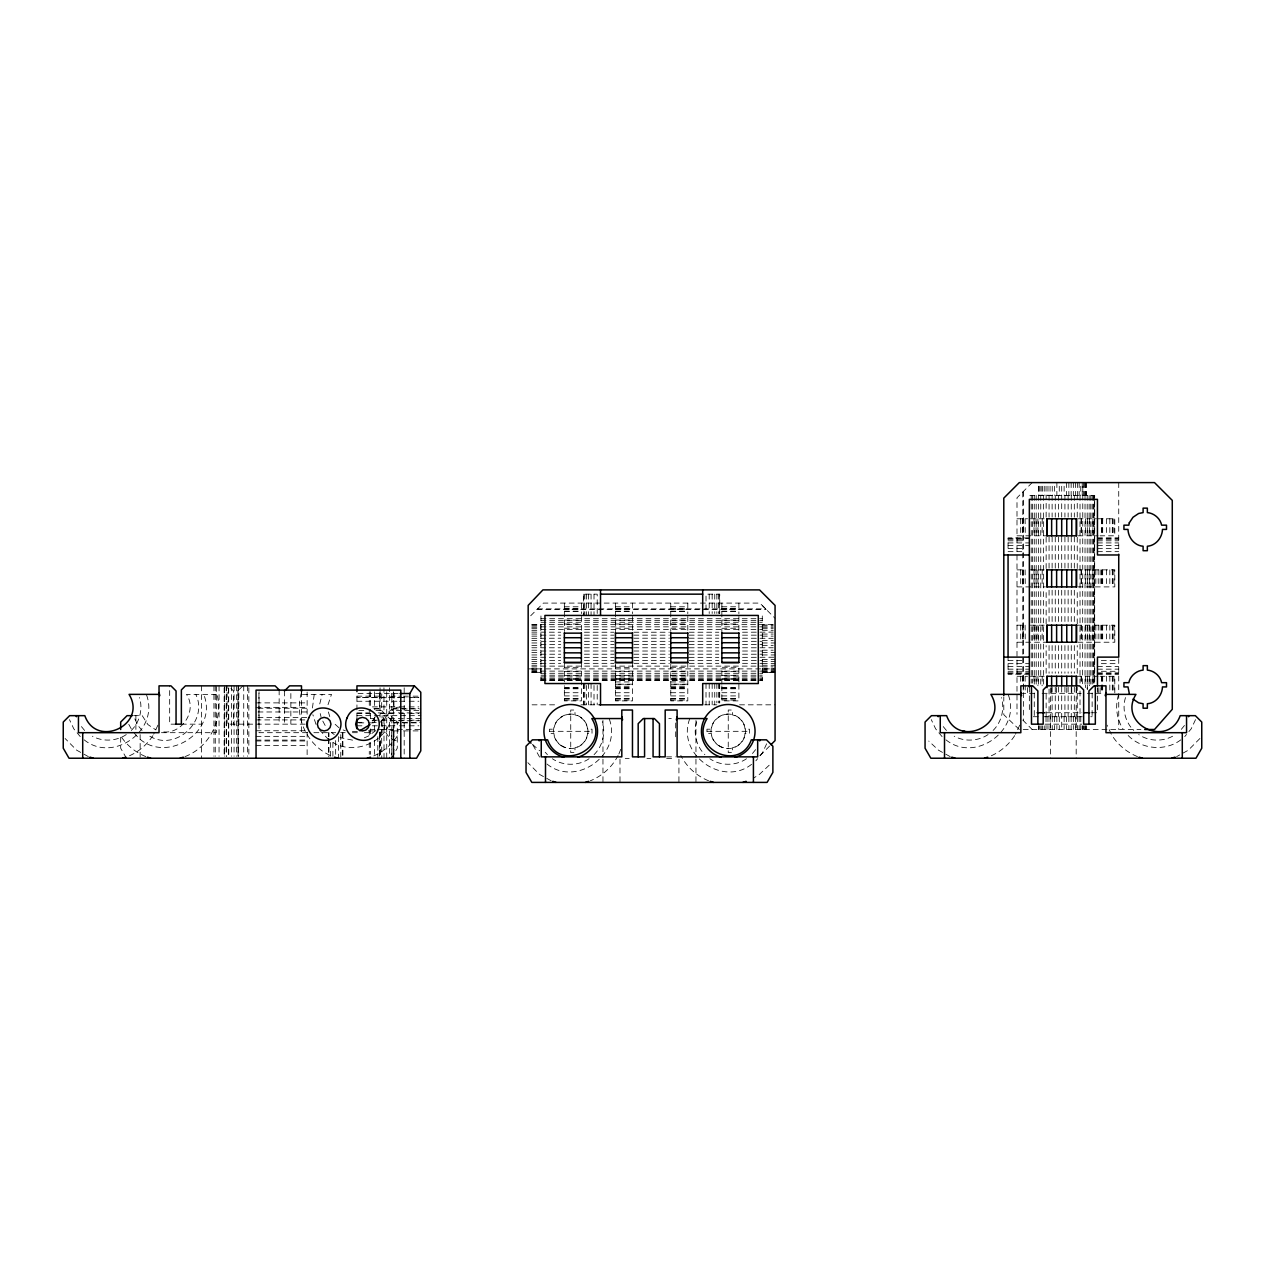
<?xml version="1.0" encoding="UTF-8"?>
<svg xmlns="http://www.w3.org/2000/svg" width="1265" height="1265" viewBox="0 0 1265 1265"><rect width="100%" height="100%" fill="white"/><g stroke="black" fill="none" stroke-linecap="round" stroke-linejoin="round"><path stroke-width="0.75" stroke-dasharray="5 3.75" d="M1046.139 716.717L1046.139 691.022M1046.139 673.249L1046.139 645.577M1046.139 623.835L1046.139 590.233M1046.139 568.491L1046.139 536.882M1046.139 517.116L1046.139 495.374M1077.242 716.717L1077.242 687.085M1077.242 673.249L1077.242 645.577M1077.242 623.835L1077.242 590.233M1077.242 568.491L1077.242 536.882M1077.242 517.116L1077.242 495.374M675.7 723.011L675.7 739.63M319.745 703.909L322.18 694.374M328.014 704.716L331.493 694.374L301.497 694.374M384.418 715.658L381.682 722.695M696.62 721.746C693.078 733.147 696.351 746.255 704.858 754.652M1125.486 697.568C1121.944 708.969 1125.233 722.078 1133.725 730.474M301.497 692.556C293.575 717.888 308.201 747.299 332.995 756.612M391.818 716.591C386.79 741.796 355.149 755.664 333.106 742.571M689.725 718.82C676.158 754.019 722.663 787.81 751.948 764.028M1118.592 694.643C1114.924 705.965 1116.552 718.757 1122.909 728.814M157.935 725.13L153.682 734.19M314.226 694.374L312.218 709.681M618.885 753.972L621.336 747.757M766.637 743.82L762.321 752.991L755.869 760.803M1019.748 725.13L1015.495 734.19M1195.52 719.643L1191.203 728.814L1184.736 736.625M375.389 716.591L371.673 722.805M618.079 755.442C612.355 766.938 602.203 775.983 590.328 780.79M391.502 758.225L397.273 748.216L397.273 722.046L390.885 715.658M152.875 735.645C146.835 745.038 137.885 752.438 127.528 756.612M397.273 735.977C391.28 745.227 382.394 752.469 372.163 756.612M1014.688 735.645C1008.648 745.038 999.698 752.438 989.341 756.612M1199.9 738.507L1188.325 750.192L1176.64 756.612M755.616 749.639L751.505 754.652M1184.483 725.478L1180.387 730.474M131.275 730.474C139.767 722.078 143.056 708.969 139.514 697.568M594.06 754.652C602.567 746.255 605.84 733.147 602.314 721.746M993.088 730.474C1001.58 722.078 1004.869 708.969 1001.327 697.568M769.183 765.23L759.459 774.37L753.814 777.943M242.848 685.851L238.816 689.899L238.816 724.165M384.829 697.489L356.936 697.489L386.726 697.727L393.763 696.161L401.479 696.161M380.053 722.347L393.968 708.416L418.873 708.416M530.683 615.77L543.365 603.089L759.854 603.089L775.066 618.285M1032.193 482.597L1016.997 497.809L1016.997 714.298M760.028 755.632L769.594 746.065M375.911 730.474L368.131 736.23L362.154 738.713M1180.83 739.851C1164.322 752.343 1138.785 749.117 1125.897 732.925M126.279 734.57C116.396 741.274 102.892 741.938 92.392 736.23M589.063 758.747C578.279 766.1 563.194 766.1 552.41 758.747M746.508 758.747C735.724 766.1 720.639 766.1 709.855 758.747M988.091 734.57C978.209 741.274 964.705 741.938 954.205 736.23M1172.608 736.23C1162.108 741.938 1148.604 741.274 1138.721 734.57M184.975 756.612C209.753 747.299 224.395 717.888 216.457 692.556M570.736 714.077C562.466 714.346 554.529 720.702 553.928 729.193L549.453 729.193L549.453 733.447L553.928 733.447C554.529 741.938 562.466 748.295 570.736 748.564M728.245 714.077C719.975 714.346 712.037 720.702 711.42 729.193L706.961 729.193L706.961 733.447L711.42 733.447C712.037 741.938 719.975 748.295 728.245 748.564M357.394 731.36L350.168 731.708M381.761 729.905L386.726 729.32L393.763 730.901L393.763 758.225M400.784 707.135C380.939 706.17 377.808 737.938 397.463 740.863M1029.852 495.374L1094.684 495.374L1094.684 683.132L1094.525 495.374M1016.997 518.776L1027.544 518.776M1030.422 518.776L1046.803 518.776M1077.986 518.776L1096.407 518.776M1098.115 518.776L1114.797 518.776L1114.797 535.807L1100.044 535.807M1016.997 535.807L1047.056 535.807M1077.986 535.807L1098.115 535.807M1029.346 537.941L1008.063 537.941L1008.063 551.651L1025.472 551.651M1097.451 537.941L1118.734 537.941M1008.063 538.273L1029.346 538.273M1097.451 538.273L1118.734 538.273M1008.063 539.238L1025.472 539.238M1097.451 539.238L1118.734 539.238M1008.063 540.803L1025.472 540.803M1097.451 540.803L1118.734 540.803M1008.063 542.922L1029.346 542.922M1097.451 542.922L1118.734 542.922M1008.063 545.5L1029.346 545.5M1097.451 545.5L1118.734 545.5M1008.063 548.457L1025.472 548.457M1097.451 548.457L1118.734 548.457M1097.451 551.651L1118.734 551.651M1016.997 569.867L1025.267 569.867M1030.422 569.867L1045.396 569.867M1076.325 569.867L1114.797 569.867L1114.797 586.897L1076.578 586.897M1016.997 586.897L1045.396 586.897M564.348 606.789L581.378 606.789M615.438 606.789L632.468 606.789M670.766 606.789L687.796 606.789M721.856 606.789L738.886 606.789M564.348 608.544L581.378 608.544M615.438 608.544L632.468 608.544M670.766 608.544L687.796 608.544M721.856 608.544L738.886 608.544M537.593 608.86L765.641 608.86L759.854 603.089M564.348 609.319L581.378 609.319M615.438 609.319L632.468 609.319M670.766 609.319L687.796 609.319M721.856 609.319L738.886 609.319M536.993 609.477L766.242 609.477M564.348 611.185L581.378 611.185M615.438 611.185L632.468 611.185M670.766 611.185L687.796 611.185M721.856 611.185L738.886 611.185M564.348 611.359L581.378 611.359M615.438 611.359L632.468 611.359M670.766 611.359L687.796 611.359M721.856 611.359L738.886 611.359M540.946 618.696L762.289 618.696M564.348 620.103L581.378 620.103M615.438 620.103L632.468 620.103M670.766 620.103L687.796 620.103M721.856 620.103L738.886 620.103M540.946 620.356L762.289 620.356M540.946 622.285L762.289 622.285M564.348 624.009L581.378 624.009M615.438 624.009L632.468 624.009M670.766 624.009L687.796 624.009M721.856 624.009L738.886 624.009M531.822 624.641L773.231 624.641M531.822 624.973L540.946 624.973M762.289 624.973L773.231 624.973M1016.997 625.195L1025.267 625.195M1030.422 625.195L1045.396 625.195M1076.325 625.195L1114.797 625.195L1114.797 642.225L1076.578 642.225M531.822 626.001L540.946 626.001M762.289 626.001L773.231 626.001M540.946 626.855L762.289 626.855M531.822 627.25L540.946 627.25M762.289 627.25L773.231 627.25M564.348 628.199L581.378 628.294M615.438 628.199L632.468 628.294M670.766 628.199L687.796 628.294M721.856 628.294L738.886 628.199M531.822 628.705L540.946 628.705M762.289 628.705L773.231 628.705M540.946 629.448L762.289 629.448M531.822 630.318L540.946 630.318M762.289 630.318L773.231 630.318M531.822 632.12L560.711 632.231M584.414 632.231L614.063 632.231M633.828 632.231L669.406 632.231M689.172 632.231L718.805 632.231M742.523 632.231L773.231 632.12M531.822 634.065L540.946 634.065M762.289 634.065L773.231 634.065M540.946 635.157L560.711 635.157M584.414 635.157L614.063 635.157M633.828 635.157L669.406 635.157M689.172 635.157L718.805 635.157M742.523 635.157L762.289 635.157M531.822 636.137L540.946 636.137M762.289 636.137L773.231 636.137M531.822 638.335L560.711 638.208M584.414 638.208L614.063 638.208M633.828 638.208L669.406 638.208M689.172 638.208L718.805 638.208M742.523 638.208L773.231 638.335M531.822 640.612L540.946 640.612M762.289 640.612L773.231 640.612M540.946 641.339L560.711 641.339M584.414 641.339L614.063 641.339M633.828 641.339L669.406 641.339M689.172 641.339L718.805 641.339M742.523 641.339L762.289 641.339M1016.997 642.225L1047.056 642.225M531.822 642.968L540.946 642.968M762.289 642.968L775.066 642.968M540.946 644.549L560.711 644.549M584.414 644.549L614.063 644.549M633.828 644.549L669.406 644.549M689.172 644.549L718.805 644.549M742.523 644.549L762.289 644.549M531.822 645.356L540.946 645.356M762.289 645.356L773.231 645.356M531.822 647.775L560.711 647.775M584.414 647.775L614.063 647.775M633.828 647.775L669.406 647.775M689.172 647.775L718.805 647.775M742.523 647.775L773.231 647.775M531.822 650.21L540.946 650.21M762.289 650.21L773.231 650.21M540.946 651.016L560.711 651.016M584.414 651.016L614.063 651.016M633.828 651.016L669.406 651.016M689.172 651.016L718.805 651.016M742.523 651.016L762.289 651.016M531.822 652.598L540.946 652.598M762.289 652.598L775.066 652.598M540.946 654.226L560.711 654.226M584.414 654.226L614.063 654.226M633.828 654.226L669.406 654.226M689.172 654.226L718.805 654.226M742.523 654.226L762.289 654.226M531.822 654.954L540.946 654.954M762.289 654.954L775.066 654.954M531.822 657.231L560.711 657.357M584.414 657.357L614.063 657.357M633.828 657.357L669.406 657.357M689.172 657.357L718.805 657.357M742.523 657.357L775.066 657.231M531.822 659.429L540.946 659.429M762.289 659.429L775.066 659.429M540.946 660.409L560.711 660.409M584.414 660.409L614.063 660.409M633.828 660.409L669.406 660.409M689.172 660.409L718.805 660.409M742.523 660.409L762.289 660.409M1008.063 660.457L1025.472 660.457M1101.325 660.457L1118.734 660.457M531.822 661.5L540.946 661.5M762.289 661.5L775.066 661.5M540.946 663.334L560.711 663.334M584.414 663.334L614.063 663.334M633.828 663.334L669.406 663.334M689.172 663.334L718.805 663.334M742.523 663.334L762.289 663.334M531.822 663.445L540.946 663.445M762.289 663.445L775.066 663.445M1008.063 663.651L1029.346 663.651M1101.325 663.651L1118.734 663.651M531.822 665.248L540.946 665.248M762.289 665.248L775.066 665.248M540.946 666.117L762.289 666.117M1008.063 666.592L1029.346 666.592M1097.451 666.592L1118.734 666.592M531.822 666.861L540.946 666.861M762.289 666.861L773.231 666.861M564.348 667.272L581.378 667.367M615.438 667.272L632.468 667.367M670.766 667.272L687.796 667.367M531.822 668.315L540.946 668.315M762.289 668.315L775.066 668.315M528.169 668.885L773.231 668.885M1008.063 669.169L1029.346 669.169M1097.451 669.169L1118.734 669.169M531.822 669.549L540.946 669.549M762.289 669.549L775.066 669.549M531.822 670.592L540.946 670.592M762.289 670.592L775.066 670.592M540.946 671.114L762.289 671.114M1008.063 671.288L1029.346 671.288M1101.325 671.288L1118.734 671.288M531.822 671.415L540.946 671.415M564.348 671.557L581.378 671.557M615.438 671.557L632.468 671.557M670.766 671.557L687.796 671.557M721.856 671.557L738.886 671.557M762.289 671.415L775.066 671.415M531.822 672L540.946 672M762.289 672L775.066 672M775.066 672.347L762.289 672.347L773.231 672.474M1008.063 672.853L1029.346 672.853M1097.451 672.853L1118.734 672.853M540.946 673.28L762.289 673.28M1008.063 673.834L1029.346 673.834M1097.451 673.834L1118.734 673.834M1029.346 674.15L1008.063 674.15L1008.063 657.12M1097.451 674.15L1118.734 674.15M540.946 675.21L762.289 675.21M564.348 675.463L581.378 675.463M615.438 675.463L632.468 675.463M670.766 675.463L687.796 675.463M721.856 675.463L738.886 675.463M1016.997 676.285L1027.544 676.285M1030.422 676.285L1045.396 676.285M1076.325 676.285L1098.115 676.285M1100.044 676.285L1114.797 676.285L1114.797 693.315M540.946 676.87L762.289 676.87M540.946 678.261L762.289 678.261M564.348 678.941L581.378 678.941M615.438 678.941L632.468 678.941M670.766 678.941L687.796 678.941M721.856 678.941L738.886 678.941M564.348 679.052L581.378 679.052M615.438 679.052L632.468 679.052M670.766 679.052L687.796 679.052M721.856 679.052L738.886 679.052M540.946 679.352L762.289 679.352M540.946 680.143L762.289 680.143M540.946 680.617L762.289 680.617M615.438 681.93L632.468 681.93M670.766 681.93L687.796 681.93M615.438 686.247L632.468 686.247M670.766 686.247L687.796 686.247M564.348 687.512L581.378 687.512M615.438 687.512L632.468 687.512M670.766 687.512L687.796 687.512M721.856 687.512L738.886 687.512M564.348 688.144L581.378 688.144M615.438 688.144L632.468 688.144M670.766 688.144L687.796 688.144M721.856 688.144L738.886 688.144M564.348 688.777L581.378 688.777M615.438 688.777L632.468 688.777M670.766 688.777L687.796 688.777M721.856 688.777L738.886 688.777M564.348 692.714L581.378 692.714M615.438 692.714L632.468 692.714M670.766 692.714L687.796 692.714M721.856 692.714L738.886 692.714M1020.697 693.315L1036.051 693.315M1042.107 693.315L1081.275 693.315M1087.331 693.315L1092.96 693.315M1095.838 693.315L1103.681 693.315M398.08 693.536L356.936 693.536L356.936 720.18M216.457 694.374L186.477 694.374C198.115 711.436 180.563 736.42 160.56 731.36M564.348 695.924L581.378 695.924M615.438 695.924L632.468 695.924M670.766 695.924L687.796 695.924M721.856 695.924L738.886 695.924M356.936 696.161L379.706 696.161L384.038 697.458M403.409 696.161L411.125 696.161M413.07 696.161L420.786 696.161M388.624 697.489L398.08 697.489M399.977 697.489L407.551 697.489M409.433 697.489L418.889 697.489L409.022 697.474M564.348 698.391L581.378 698.391M615.438 698.391L632.468 698.391M670.766 698.391L687.796 698.391M721.856 698.391L738.886 698.391M564.348 698.865L581.378 698.865M615.438 698.865L632.468 698.865M670.766 698.865L687.796 698.865M721.856 698.865L738.886 698.865M564.348 700.051L581.378 700.051M615.438 700.051L632.468 700.051M670.766 700.051L687.796 700.051M721.856 700.051L738.886 700.051M356.936 701.253L397.574 701.253M399.503 701.253L407.235 701.253M409.18 701.253L418.857 701.253M256.052 702.881L307.126 702.881M532.075 704.826L557.802 704.826M580.983 704.826L598.582 704.826M704.652 704.826L716.86 704.826M739.503 704.826L775.066 704.826M372.416 706.882L397.574 706.882M399.503 706.882L407.235 706.882M409.18 706.882L418.857 706.882M256.052 707.356L307.126 707.356M258.013 708.242L307.126 708.242M373.855 708.416L379.5 708.416L393.968 722.884L393.968 758.225M374.266 708.969L380.053 708.969M393.415 708.969L420.786 708.969M358.833 710.535L364.526 710.535M375.926 710.535L381.619 710.535L381.761 693.378M418.857 710.535L391.85 710.535L391.85 693.457L391.691 697.142M258.013 711.974L307.126 711.974M356.936 712.891L368.51 712.891M378.172 712.891L383.959 712.891L383.959 687.796M420.786 712.891L389.509 712.891L389.509 687.796M1046.851 712.733L1081.875 712.733M1091.616 712.733L1097.451 712.733L1097.451 687.796M356.936 713.523L372.416 713.523M380.148 713.523L397.574 713.523M399.503 713.523L407.235 713.523M409.18 713.523L418.857 713.523M133.552 715.658L142.233 715.658L147.926 724.592L155.927 729.952M356.936 715.658L420.786 715.658M1033.331 716.717L1038.549 716.717M1043.356 716.717L1082.223 716.717M1090.778 716.717L1092.169 716.717M258.013 717.571L307.126 717.571L307.126 692.066M370.455 718.425L374.314 718.425M420.786 718.425L389.509 718.425L389.414 758.225M668.821 718.552L671.32 718.552M256.052 719.911L305.165 719.911M372.416 720.18L397.574 720.18M399.503 720.18L407.235 720.18M409.18 720.18L418.857 720.18M372.116 720.765L375.926 720.765M420.786 720.765L391.85 720.765L391.85 758.225L391.691 729.905M356.936 722.347L364.636 722.347M372.337 722.347L376.195 722.347M393.415 722.347L420.786 722.347M358.817 722.884L366.328 722.884M368.21 722.884L375.737 722.884M393.968 722.884L420.786 722.884M176.056 724.165L169.668 724.165L169.668 685.851M181.369 724.165L201.594 724.165M305.165 724.165L227.099 724.165L227.099 685.851M1045.032 724.165L1081.781 724.165M356.936 725.81L362.739 725.81M372.416 725.81L397.574 725.81M399.503 725.81L407.235 725.81M409.18 725.81L418.857 725.81M369.949 729.573L375.531 729.573M377.397 729.573L384.829 729.573M388.624 729.573L420.786 729.573M1023.211 729.494L1140.935 729.494M256.052 730.759L307.126 730.759L307.126 756.28M368.321 730.901L374.013 730.901M393.763 730.901L401.479 730.901M403.409 730.901L411.125 730.901M413.07 730.901L420.786 730.901M549.453 731.312L592.02 731.312M706.961 731.312L749.528 731.312M161.43 732.688L216.457 732.688L216.457 685.851M307.395 732.688L259.025 732.688L259.025 691.718M313.862 732.688L335.652 732.688M340.633 732.688L345.187 732.688M352.382 732.688L358.248 732.688M364.383 732.688L372.258 732.688M379.231 732.688L382.077 732.688L382.077 715.658M256.052 736.356L307.126 736.356M256.052 740.088L307.126 740.088M256.052 740.99L307.126 740.99M256.052 745.449L307.126 745.449M666.544 756.865L675.368 756.865M625.226 758.368L629.179 758.368M646.921 758.368L650.858 758.368M666.623 758.368L674.514 758.368M389.414 697.458L407.061 697.474M352.587 740.136L339.953 737.622M343.131 729.952L345.408 730.775M1137.472 756.612C1127.115 752.438 1118.165 745.038 1112.125 735.645M950.173 756.612L938.488 750.192L928.763 741.053M708.59 780.79C696.715 775.983 686.563 766.938 680.839 755.442M551.145 780.79L539.459 774.37L527.885 762.684M145.791 756.612C135.576 752.469 126.69 745.227 120.681 735.977M88.36 756.612L76.675 750.192L65.1 738.507M149.823 736.23C175.392 751.742 208.867 721.271 195.79 694.374M945.983 739.851C975.268 763.633 1021.788 729.842 1008.221 694.643M546.97 764.028C576.255 787.81 622.76 754.019 609.192 718.82M84.17 739.851C113.455 763.633 159.975 729.842 146.408 694.643M338.862 727.675L333.501 722.805M331.651 732.641L334.26 734.57M328.805 739.851L318.432 728.814M532.502 744.405L539.712 750.762M1019.305 729.494L1003.793 714.725L1003.793 696.968M1022.768 720.07L1032.193 729.494M230.942 688.413L233.487 690.959L233.487 724.165M942.077 736.625L935.61 728.814L931.293 719.643M134.216 732.925C159.896 767.697 219.667 734.57 203.728 694.374M80.264 736.625L73.797 728.814L69.48 719.643M946.426 730.474L942.33 725.478M545.231 752.248L547.413 754.652M142.06 730.474L137.948 725.478L133.805 716.717M84.613 730.474L80.517 725.478M539.586 757.087L532.28 743.82M325.152 725.478L322.101 719.769M126.453 758.225L120.681 748.216L120.681 735.139M1111.318 734.19L1107.065 725.13M128.793 724.355L131.244 728.814M315.997 724.355L312.866 714.725M329.77 716.591L328.362 711.958M320.219 713.571L321.01 716.717M1118.734 482.597L1118.734 552.236M1118.734 658.496L1118.734 729.494M1113.959 518.776L1113.959 535.807M1113.959 569.867L1113.959 586.897M1113.959 625.195L1113.959 642.225M1113.959 676.285L1113.959 693.315M1112.773 518.776L1112.773 535.807M1112.773 569.867L1112.773 586.897M1112.773 625.195L1112.773 642.225M1112.773 676.285L1112.773 693.315M1112.299 518.776L1112.299 535.807M1112.299 569.867L1112.299 586.897M1112.299 625.195L1112.299 642.225M1112.299 676.285L1112.299 693.315M1109.832 518.776L1109.832 535.807M1109.832 569.867L1109.832 586.897M1109.832 625.195L1109.832 642.225M1109.832 676.285L1109.832 693.315M1106.622 518.776L1106.622 535.807M1106.622 569.867L1106.622 586.897M1106.622 625.195L1106.622 642.225M1106.622 676.285L1106.622 683.843M1102.685 518.776L1102.685 535.807M1102.685 569.867L1102.685 586.897M1102.685 625.195L1102.685 642.225M1102.685 676.285L1102.685 693.315M1102.052 518.776L1102.052 535.807M1102.052 569.867L1102.052 586.897M1102.052 625.195L1102.052 642.225M1102.052 676.285L1102.052 693.315M1101.42 518.776L1101.42 535.807M1101.42 569.867L1101.42 586.897M1101.42 625.195L1101.42 642.225M1101.42 676.285L1101.42 693.315M1100.155 569.867L1100.155 586.897M1100.155 625.195L1100.155 642.225M1100.155 687.638L1100.044 693.315M1098.115 569.867L1098.289 586.897M1098.289 625.195L1098.115 642.225M1098.115 687.638L1098.289 693.315M1095.838 569.867L1095.838 586.897M1095.838 625.195L1095.838 642.225M1094.051 495.374L1094.051 683.132M1093.26 495.374L1093.26 683.132M1092.96 518.776L1092.849 535.807M1092.849 569.867L1092.96 586.897M1092.849 625.195L1092.96 642.225M1092.96 676.285L1092.849 683.843M1092.169 495.374L1092.169 685.108M1092.169 692.999L1092.106 716.717M1090.778 495.374L1090.778 685.108M1089.371 518.776L1089.371 535.807M1089.371 569.867L1089.371 586.897M1089.371 625.195L1089.371 642.225M1089.371 676.285L1089.371 685.741M1089.118 495.374L1089.118 687.085M1087.331 518.776L1087.331 535.807M1087.331 569.867L1087.331 586.897M1087.331 625.195L1087.331 642.225M1087.331 676.285L1087.331 689.52M1087.188 495.374L1087.188 689.046M1086.255 482.597L1086.382 495.374M1086.255 725.841L1086.255 729.494M1085.908 482.597L1085.908 495.374M1085.908 725.841L1085.908 729.494M1085.465 518.776L1085.465 535.807M1085.465 569.867L1085.465 586.897M1085.465 625.195L1085.465 642.225M1085.465 676.285L1085.465 687.638M1085.323 482.597L1085.323 495.374M1085.323 725.841L1085.323 729.494M1085.022 495.374L1085.022 687.085M1084.5 482.597L1084.5 495.374M1084.5 725.841L1084.5 729.494M1083.473 482.597L1083.473 495.374M1083.473 725.841L1083.473 729.494M1082.793 486.25L1082.619 685.108M1082.793 725.841L1082.793 729.494M1082.223 482.597L1082.223 495.374M1082.223 725.841L1082.223 729.494M1081.275 518.776L1081.275 535.807M1081.275 569.867L1081.275 586.897M1081.275 625.195L1081.275 642.225M1081.275 676.285L1081.275 683.843M1081.18 518.776L1081.18 535.807M1081.18 569.867L1081.18 586.897M1081.18 625.195L1081.18 642.225M1081.18 676.285L1081.18 683.843M1080.769 486.25L1080.769 495.374M1080.769 716.717L1080.769 729.494M1080.025 495.374L1080.025 683.132M1080.025 691.022L1080.025 716.717M1079.156 482.597L1079.156 495.374M1079.156 716.717L1079.156 729.494M1077.353 482.597L1077.353 495.374M1077.353 716.717L1077.353 729.494M1076.578 687.638L1076.578 693.315M1076.325 687.638L1076.325 693.315M1076.183 687.812L1076.183 758.225M1075.408 482.597L1075.408 495.374M1075.408 716.717L1075.408 729.494M1074.317 495.374L1074.317 517.116M1074.317 536.882L1074.317 568.491M1074.317 590.233L1074.317 623.835M1074.317 645.577L1074.317 673.249M1074.317 687.085L1074.317 716.717M1073.337 482.597L1073.337 495.374M1073.337 716.717L1073.337 729.494M1071.755 687.638L1071.755 693.315M1071.265 495.374L1071.265 517.116M1071.265 536.882L1071.265 568.491M1071.265 590.233L1071.265 623.835M1071.265 645.577L1071.265 673.249M1071.265 687.085L1071.265 716.717M1071.139 482.597L1071.139 495.374M1071.139 716.717L1071.139 729.494M1068.862 482.597L1068.862 495.374M1068.862 716.717L1068.862 729.494M1068.134 495.374L1068.134 517.116M1068.134 536.882L1068.134 568.491M1068.134 590.233L1068.134 623.835M1068.134 645.577L1068.134 673.249M1068.134 687.085L1068.134 716.717M1066.759 687.638L1066.759 693.315M1066.506 482.597L1066.506 495.374M1066.506 716.717L1066.506 729.494M1064.924 495.374L1064.924 517.116M1064.924 536.882L1064.924 568.491M1064.924 590.233L1064.924 623.835M1064.924 645.577L1064.924 673.249M1064.924 687.085L1064.924 716.717M1064.118 486.25L1064.118 495.374M1064.118 716.717L1064.118 729.494M1061.699 486.25L1061.699 517.116M1061.699 536.882L1061.699 568.491M1061.699 590.233L1061.699 623.835M1061.699 645.577L1061.699 673.249M1061.699 687.085L1061.699 729.494M1059.279 486.25L1059.279 495.374M1059.279 716.717L1059.279 729.494M1058.457 495.374L1058.457 517.116M1058.457 536.882L1058.457 568.491M1058.457 590.233L1058.457 623.835M1058.457 645.577L1058.457 673.249M1058.457 687.085L1058.457 716.717M1056.876 482.597L1056.876 495.374M1056.876 716.717L1056.876 729.494M1056.623 687.638L1056.623 693.315M1055.263 495.374L1055.263 517.116M1055.263 536.882L1055.263 568.491M1055.263 590.233L1055.263 623.835M1055.263 645.577L1055.263 673.249M1055.263 687.085L1055.263 716.717M1054.52 486.25L1054.52 495.374M1054.52 716.717L1054.52 729.494M1052.243 486.25L1052.243 495.374M1052.243 716.717L1052.243 729.494M1052.116 495.374L1052.116 517.116M1052.116 536.882L1052.116 568.491M1052.116 590.233L1052.116 623.835M1052.116 645.577L1052.116 673.249M1052.116 687.085L1052.116 716.717M1051.642 687.638L1051.642 693.315M1050.63 687.812L1050.63 758.225M1050.061 486.25L1050.061 495.374M1050.061 716.717L1050.061 729.494M1049.065 495.374L1049.065 517.116M1049.065 536.882L1049.065 568.491M1049.065 590.233L1049.065 623.835M1049.065 645.577L1049.065 673.249M1049.065 689.046L1049.065 716.717M1047.973 486.25L1047.973 495.374M1047.973 716.717L1047.973 729.494M1046.028 486.25L1046.028 495.374M1046.028 716.717L1046.028 729.494M1044.226 486.25L1044.226 495.374M1044.226 725.841L1044.226 729.494M1043.356 495.374L1043.356 687.085M1042.613 486.25L1042.613 495.374M1042.613 725.841L1042.613 729.494M1042.218 518.776L1042.107 535.807M1042.218 569.867L1042.107 586.897M1042.218 625.195L1042.107 642.225M1042.218 676.285L1042.107 685.741M1041.158 486.25L1041.158 495.374M1041.158 725.841L1041.158 729.494M1040.763 495.374L1040.763 687.085M1039.925 486.25L1039.925 495.374M1039.925 725.841L1039.925 729.494M1038.881 486.25L1038.881 495.374M1038.881 725.841L1038.881 729.494M1038.549 486.25L1038.549 495.374M1038.549 725.841L1038.549 729.494M1038.359 495.374L1038.359 687.085M1037.917 518.776L1037.917 535.807M1037.917 569.867L1037.917 586.897M1037.917 625.195L1037.917 642.225M1037.917 676.285L1037.917 685.741M1036.193 495.374L1036.193 685.108M1036.051 518.776L1036.051 535.807M1036.051 569.867L1036.051 586.897M1036.051 625.195L1036.051 642.225M1036.051 676.285L1036.051 683.843M1034.264 495.374L1034.264 685.108M1034.264 692.999L1034.264 716.717M1034.011 518.776L1034.011 535.807M1034.011 569.867L1034.011 586.897M1034.011 625.195L1034.011 642.225M1034.011 676.285L1034.011 683.843M1032.604 495.374L1032.604 683.132M1031.212 495.374L1031.212 683.132M1029.346 687.085L1029.346 712.733M1027.544 687.638L1027.544 693.315M1025.109 518.776L1025.267 535.807M1025.109 569.867L1025.267 586.897M1025.109 625.195L1025.267 642.225M1025.109 676.285L1025.267 693.315M1023.385 491.421L1023.385 720.671M1023.227 518.776L1023.227 535.807M1023.227 569.867L1023.227 586.897M1023.227 625.195L1023.227 642.225M1023.227 676.285L1023.227 693.315M1022.768 492.022L1022.768 551.002M1022.768 552.963L1022.768 682.721M1022.452 518.776L1022.452 535.807M1022.452 569.867L1022.452 586.897M1022.452 625.195L1022.452 642.225M1022.452 676.285L1022.452 683.843M1020.697 518.776L1020.697 535.807M1020.697 569.867L1020.697 586.897M1020.697 625.195L1020.697 642.225M1020.697 676.285L1020.697 683.843M762.289 615.944L762.289 680.776M738.886 603.089L738.886 613.636M738.886 616.514L738.886 632.895M738.886 681.93L738.886 667.272L721.856 667.272L721.856 684.207M738.886 684.207L738.886 700.889L721.856 700.889L721.856 685.725M721.856 603.089L721.856 633.148M719.722 613.493L719.722 594.155L706.012 594.155L706.012 613.493M719.722 683.543L719.722 702.881M719.39 594.155L719.39 613.493M719.39 683.543L719.39 702.881M718.425 594.155L718.425 613.493M718.425 683.543L718.425 702.881M716.86 594.155L716.86 613.493M716.86 683.543L716.86 702.881M714.741 594.155L714.741 613.493M714.741 683.543L714.741 704.826M712.163 594.155L712.163 613.493M712.163 683.543L712.163 704.826M709.206 594.155L709.206 613.493M709.206 683.543L709.206 704.826M706.012 683.543L706.012 704.826M695.956 720.481L695.956 757.45M695.956 759.174L695.956 782.403M687.796 603.089L687.796 613.636M687.796 616.514L687.796 631.488M687.796 662.417L687.796 700.889L670.766 700.889L670.766 662.67M678.926 759.174L678.926 782.403M670.766 603.089L670.766 631.488M632.468 603.089L632.468 613.636M632.468 616.514L632.468 631.488M632.468 662.417L632.468 700.889L615.438 700.889L615.438 662.67M619.992 759.174L619.992 782.403M615.438 603.089L615.438 633.148M602.962 720.481L602.962 757.45M602.962 759.174L602.962 782.403M597.207 613.493L597.207 594.155L583.513 594.155L583.513 615.438M597.207 685.472L597.207 704.826M594.012 594.155L594.012 615.438M594.012 685.472L594.012 704.826M591.071 594.155L591.071 615.438M591.071 683.543L591.071 704.826M588.494 594.155L588.494 615.438M588.494 683.543L588.494 704.826M586.375 594.155L586.375 615.438M586.375 685.472L586.375 704.826M584.809 594.155L584.809 615.438M584.809 683.543L584.809 704.826M583.829 594.155L583.829 615.438M583.829 683.543L583.829 704.826M583.513 683.543L583.513 704.826M581.378 603.089L581.378 613.636M581.378 616.514L581.378 631.488M581.378 662.417L581.378 700.889L564.348 700.889L564.348 685.725M564.348 603.089L564.348 631.488M564.348 662.67L564.348 681.93M540.946 615.944L540.946 680.776M404.183 687.812L404.183 758.225M393.968 693.378L393.968 708.416M393.763 692.73L393.763 696.161M393.415 691.639L393.415 758.225M393.225 693.078L393.225 696.699M393.225 730.364L393.225 758.225M386.726 691.718L386.726 758.225M383.959 718.425L384.038 758.225M381.619 720.765L381.761 758.225M380.243 693.078L380.243 696.699M380.243 732.214L380.243 758.225M380.053 687.78L380.053 717.144M380.053 731.787L380.053 758.225M379.706 692.73L379.706 696.161M379.706 732.846L379.706 758.225M379.5 693.378L379.5 708.416M379.5 734.665L379.5 756.264M377.824 736.61L377.824 758.225M374.393 691.718L374.393 709.333M374.393 717.144L374.393 732.799M374.393 740.626L374.393 756.264M370.613 691.718L370.613 711.278M370.613 713.239L370.613 719.105M370.613 728.893L370.613 734.759M370.613 742.571L370.613 754.304M369.285 691.718L369.285 717.144M369.285 730.838L369.285 734.759M369.285 742.571L369.285 754.304M342.894 732.688L342.894 758.225M342.341 732.688L342.341 758.225M340.775 734.649L340.775 758.225M338.419 736.61L338.419 758.225M335.652 740.547L335.652 758.225M332.885 742.508L332.885 758.225M330.529 742.508L330.529 756.264M328.963 732.688L328.963 736.61M328.963 738.57L328.963 756.264M328.41 732.688L328.41 736.61M328.41 738.57L328.41 756.264M301.497 691.718L301.497 732.688M290.855 693.52L290.855 724.165M284.467 690.959L284.467 724.165M279.154 689.899L279.154 724.165M258.93 693.52L258.93 724.165M248.841 687.812L248.841 756.264M247.513 685.851L247.513 756.264M243.734 685.851L243.734 756.264M238.626 685.851L238.626 756.264M238.073 685.851L238.073 756.264L237.883 687.812M236.508 685.851L236.365 756.264M234.072 685.851L234.072 756.264M231.384 685.851L231.384 756.264M228.696 687.812L228.696 756.264L228.617 685.851M226.419 685.851L226.419 756.264M226.277 685.851L226.277 756.264M224.711 685.851L224.711 756.264M224.364 687.812L224.364 756.264M224.158 687.812L224.158 756.264M219.051 685.851L219.051 756.264M215.271 685.851L215.271 756.264M213.943 685.851L213.943 756.264M201.594 685.851L201.594 758.225M140.146 734.649L140.146 758.225M135.893 715.658L135.893 732.688M587.561 733.447C587.007 740.167 581.631 746.445 574.99 747.71L574.99 752.596L570.736 752.596L570.736 710.029L574.99 710.029L574.99 714.931C581.631 716.196 587.007 722.473 587.561 729.193L592.02 729.193L592.02 733.447L587.561 733.447M745.053 733.447C744.516 740.167 739.124 746.445 732.498 747.71L732.498 752.596L728.245 752.596L728.245 710.029L732.498 710.029L732.498 714.931C739.124 716.196 744.516 722.473 745.053 729.193L749.528 729.193L749.528 733.447L745.053 733.447M540.946 672.347L531.822 672.347L540.946 672.474M632.468 684.207L615.438 684.207L632.468 684.381M687.796 684.207L670.766 684.207L687.796 684.381M718.504 745.544A17.236 17.236 0 0 0 745.433 732.641A17.236 17.236 0 0 0 720.781 715.769A17.236 17.236 0 0 0 718.504 745.544M560.996 745.544A17.236 17.236 0 0 0 587.925 732.641A17.236 17.236 0 0 0 563.289 715.769A17.236 17.236 0 0 0 560.996 745.544"/><path stroke-width="1.5" d="M759.743 740.895L760.012 739.835M1188.626 716.717L1188.894 715.658M676.316 719.801L677.107 716.733M1105.183 695.639L1105.974 692.556M409.844 758.225L409.844 693.536L414.272 685.851M284.467 690.959L289.59 685.851L301.497 685.851L301.497 691.718M770.954 744.706L775.066 740.594L775.066 605.397L759.553 589.885L542.938 589.885L528.169 605.397L528.169 740.594L531.063 743.14M370.044 724.592L359.75 730.775M122.578 758.225L125.883 757.15M180.025 758.225L183.314 757.15M367.214 758.225L370.519 757.15M585.379 782.403L588.668 781.327M742.824 782.403L746.113 781.327M984.391 758.225L987.696 757.15M1171.69 758.225L1174.995 757.15M1003.793 554.971L1029.346 554.971M1118.734 554.971L1097.451 554.971L1097.451 499.359L1029.346 499.359L1029.346 687.085M600.527 594.155L702.692 594.155M564.348 633.148L581.378 633.148M615.438 633.148L632.468 633.148M670.766 633.148L687.796 633.148M721.856 633.148L738.886 633.148M564.348 637.718L581.378 637.718M615.438 637.718L632.468 637.718M670.766 637.718L687.796 637.718M721.856 637.718L738.886 637.718M564.348 642.715L581.378 642.715M615.438 642.715L632.468 642.715M670.766 642.715L687.796 642.715M721.856 642.715L738.886 642.715M564.348 647.775L581.378 647.775M615.438 647.775L632.468 647.775M670.766 647.775L687.796 647.775M721.856 647.775L738.886 647.775M564.348 652.851L581.378 652.851M615.438 652.851L632.468 652.851M670.766 652.851L687.796 652.851M721.856 652.851L738.886 652.851M1003.793 657.12L1029.346 657.12M564.348 657.832L581.378 657.832M615.438 657.832L632.468 657.832M670.766 657.832L687.796 657.832M721.856 657.832L738.886 657.832M564.348 662.417L581.378 662.417M615.438 662.417L632.468 662.417M670.766 662.417L687.796 662.417M721.856 662.417L738.886 662.417M400.04 693.536L409.844 693.536M159.026 694.374L129.046 694.374C147.641 724.45 96.693 748.959 84.802 715.658L69.638 715.658L63.25 722.046L63.25 748.216L69.022 758.225L416.533 758.225L420.786 750.857L420.786 692.24L414.398 685.851L356.936 685.851L356.936 691.623M1020.839 694.374L990.859 694.374C1009.454 724.45 958.506 748.959 946.615 715.658L931.451 715.658L925.063 722.046L925.063 748.216L930.834 758.225L1195.978 758.225L1201.75 748.216L1201.75 722.046L1195.362 715.658L1180.198 715.658C1168.307 748.959 1117.359 724.45 1135.954 694.374L1105.974 694.374M599.278 704.826L702.692 704.826L702.692 683.543L758.304 683.543L758.304 615.438L544.93 615.438L544.93 683.543L600.527 683.543L600.527 704.826M1037.126 712.733L1044.906 712.733M1083.82 712.733L1089.671 712.733M132.366 715.658L127.069 715.658L120.681 722.046L120.681 729.526M621.811 718.552L591.83 718.552C610.442 748.627 559.478 773.136 547.587 739.835L532.423 739.835L526.034 746.224L526.034 772.393L531.822 782.403L767.096 782.403L772.883 772.393L772.883 746.224L766.495 739.835L751.331 739.835C739.44 773.136 688.476 748.627 707.088 718.552L677.107 718.552M175.519 724.165L181.369 724.165L181.369 689.899L185.417 685.851L275.106 685.851L279.154 689.899M1144.714 729.494L1154.502 729.494L1172.275 709.301L1172.275 500.371L1154.502 482.597L1019.305 482.597L1003.793 498.11L1003.793 695.529M962.586 730.775L964.942 731.36M1139.117 757.15L1142.422 758.225M951.818 757.15L955.122 758.225M710.25 781.327L713.539 782.403M552.805 781.327L556.094 782.403M334.64 757.15L337.945 758.225M147.452 757.15L150.741 758.225M90.005 757.15L93.31 758.225M1133.029 699.118L1138.627 702.85L1143.101 703.735L1143.101 708.21L1147.355 708.21L1147.355 703.735C1155.846 703.134 1162.203 695.197 1162.472 686.927L1166.504 686.927L1166.504 682.673L1161.618 682.673C1160.353 676.032 1154.075 670.656 1147.355 670.102L1147.355 665.643L1143.101 665.643L1143.101 670.102C1136.381 670.656 1130.104 676.032 1128.839 682.673L1123.937 682.673L1123.937 686.927L1127.985 686.927L1129.297 693.52M1020.839 692.556L1021.63 695.639M621.811 716.733L622.601 719.801M159.026 692.556L159.817 695.639M937.918 715.658L938.187 716.717M538.906 739.835L539.175 740.895M76.106 715.658L76.374 716.717M1186.554 715.658L1186.554 732.688L1105.974 732.688L1105.974 685.851L1094.051 685.851L1088.944 690.959L1088.944 724.165M1182.285 732.688L1182.285 758.225M1118.734 554.197L1118.734 657.12L1097.451 657.12L1097.451 685.883M1095.332 685.851L1095.332 724.165L1083.631 724.165L1083.631 689.899L1079.583 685.851L1047.23 685.851L1043.182 689.899L1043.182 724.165L1031.481 724.165L1031.481 685.851M1076.578 685.741L1076.578 676.285L1046.803 676.285L1046.803 685.741M1076.325 518.776L1076.325 535.807M1076.325 569.867L1076.325 586.897M1076.325 625.195L1076.325 642.225M1076.325 676.285L1076.325 685.741M1071.755 518.776L1071.755 535.807M1071.755 569.867L1071.755 586.897M1071.755 625.195L1071.755 642.225M1071.755 676.285L1071.755 685.741M1066.759 518.776L1066.759 535.807M1066.759 569.867L1066.759 586.897M1066.759 625.195L1066.759 642.225M1066.759 676.285L1066.759 685.741M1061.699 518.776L1061.699 535.807M1061.699 569.867L1061.699 586.897M1061.699 625.195L1061.699 642.225M1061.699 676.285L1061.699 685.741M1056.623 518.776L1056.623 535.807M1056.623 569.867L1056.623 586.897M1056.623 625.195L1056.623 642.225M1056.623 676.285L1056.623 685.741M1051.642 518.776L1051.642 535.807M1051.642 569.867L1051.642 586.897M1051.642 625.195L1051.642 642.225M1051.642 676.285L1051.642 685.741M1047.056 518.776L1047.056 535.807M1047.056 569.867L1047.056 586.897M1047.056 625.195L1047.056 642.225M1047.056 676.285L1047.056 687.638M1037.869 724.165L1037.869 690.959L1032.762 685.851L1020.839 685.851L1020.839 732.688L940.259 732.688L940.259 715.658M1008.063 554.971L1008.063 657.12M944.512 732.688L944.512 758.225M757.672 739.835L757.672 756.865L677.107 756.865L677.107 710.029L665.184 710.029L665.184 756.865L653.072 756.865L653.072 718.552M753.418 756.865L753.418 782.403M738.886 632.895L738.886 662.67L721.856 662.67L721.856 632.895M702.692 589.885L702.692 615.438M687.796 632.895L687.796 662.67L670.766 662.67L670.766 632.895M659.46 756.865L659.46 723.659L654.353 718.552L643.284 718.552L638.177 723.659L638.177 756.865M644.565 718.552L644.565 756.865L632.468 756.865L632.468 710.029L621.811 710.029L621.811 756.865L541.246 756.865L541.246 739.835M632.468 632.895L632.468 662.67L615.438 662.67L615.438 632.895M600.527 589.885L600.527 615.438M581.378 632.895L581.378 662.67L564.348 662.67L564.348 632.895M545.5 756.865L545.5 782.403M400.784 758.225L400.784 690.121L256.052 690.121L256.052 758.225M356.936 718.979L356.936 728.767M307.126 721.256L307.126 727.47M176.056 724.165L176.056 690.959L170.949 685.851L159.026 685.851L159.026 732.688L78.446 732.688L78.446 715.658M82.715 732.688L82.715 758.225M721.303 757.229A26.818 26.818 0 0 1 706.265 715.943A26.818 26.818 0 0 1 750.208 715.943A26.818 26.818 0 0 1 735.171 757.229M563.795 757.229A26.818 26.818 0 0 1 548.773 715.943A26.818 26.818 0 0 1 592.7 715.943A26.818 26.818 0 0 1 577.678 757.229M308.818 717.808C300.216 737.21 331.873 750.319 339.494 730.522C348.096 711.12 316.456 698.011 308.818 717.808M347.132 717.808C338.53 737.21 370.171 750.319 377.808 730.522C386.41 711.12 354.769 698.011 347.132 717.808M1129.297 522.824L1128.839 525.165L1123.937 525.165L1123.937 529.418L1127.985 529.418C1128.254 537.688 1134.61 545.626 1143.101 546.243L1143.101 550.702L1147.355 550.702L1147.355 546.243C1155.846 545.626 1162.203 537.688 1162.472 529.418L1166.504 529.418L1166.504 525.165L1161.618 525.165C1160.353 518.539 1154.075 513.147 1147.355 512.61L1147.355 508.135L1143.101 508.135L1143.101 512.61L1138.627 513.495L1133.029 517.243L1129.297 522.824M318.258 720.765L317.357 724.165L318.258 727.581L320.757 730.063L324.156 730.98L327.572 730.063L330.054 727.581L330.971 724.165L330.054 720.765L327.572 718.267L324.156 717.366L320.757 718.267L318.258 720.765M356.572 720.765L355.655 724.165L356.572 727.581L359.07 730.063L362.47 730.98L365.87 730.063L368.368 727.581L369.285 724.165L368.368 720.765L365.87 718.267L362.47 717.366L359.07 718.267L356.572 720.765M1076.578 518.776L1046.803 518.776L1046.803 535.807L1076.578 535.807L1076.578 518.776M1076.578 569.867L1046.803 569.867L1046.803 586.897L1076.578 586.897L1076.578 569.867M1076.578 625.195L1046.803 625.195L1046.803 642.225L1076.578 642.225L1076.578 625.195"/></g></svg>
